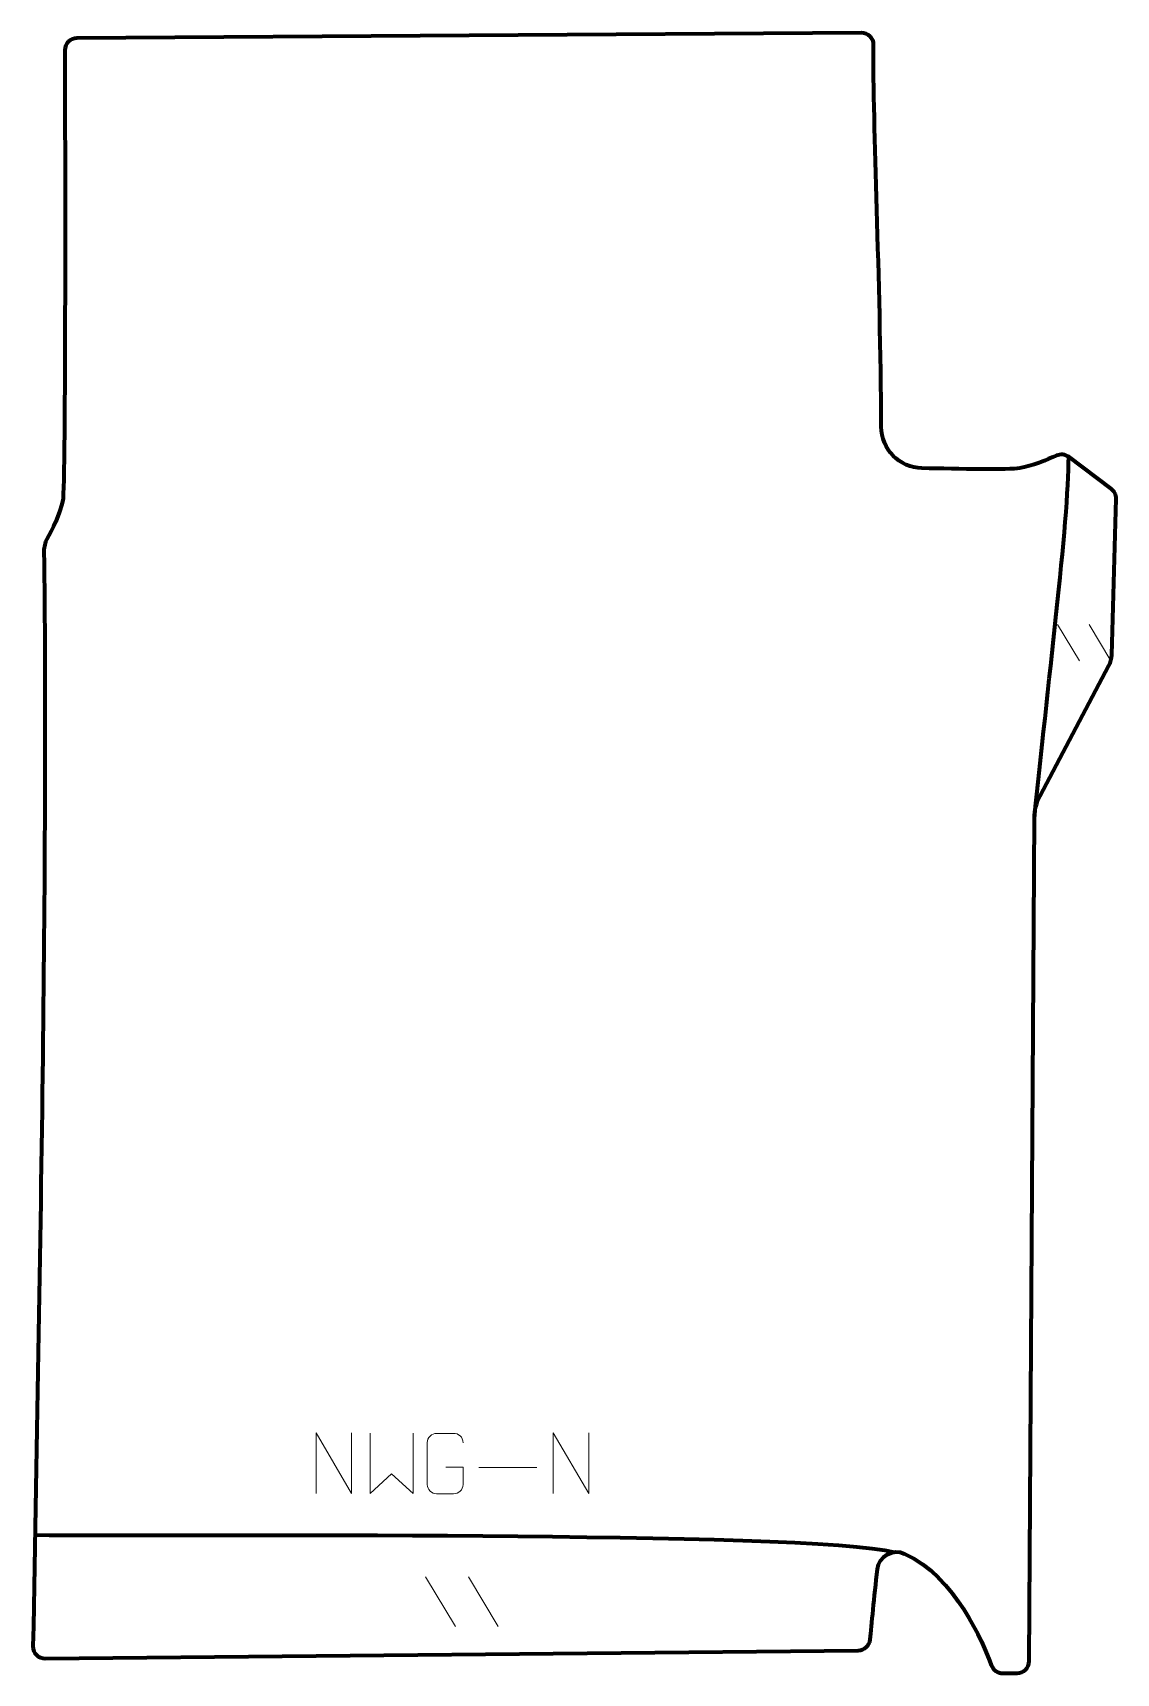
# Model space of a CAD drawing. Header units: millimetres. Extents: x -224 to 224, y -339 to 339.
import ezdxf

# ---------------------------------------------------------------- set-up
doc = ezdxf.new("R2010")
doc.units = ezdxf.units.MM
doc.header["$MEASUREMENT"] = 0
for name, color, linetype in [('layer 1', 7, 'Continuous'), ('layer 2', 7, 'Continuous'), ('layer 3', 7, 'Continuous')]:
    doc.layers.add(name, color=color, linetype=linetype)

msp = doc.modelspace()

# ---------------------------------------------------------------- linework, layer by layer
at = {"layer": 'layer 1', "color": 250, "lineweight": 9}
for points in [[(199.5582, 94.4865), (199.5582, 94.4865), (208.6348, 79.405), (208.6348, 79.405)], [(212.5737, 94.4865), (212.5737, 94.4865), (221.6502, 79.405), (221.6502, 79.405)], [(-39.5945, -253.9872), (-39.5945, -253.9872), (-15.6165, -253.9872), (-15.6165, -253.9872)], [(-61.5908, -299.1282), (-61.5908, -299.1282), (-49.2265, -319.6725), (-49.2265, -319.6725)], [(-43.8609, -299.1282), (-43.8609, -299.1282), (-31.4966, -319.6725), (-31.4966, -319.6725)]]:
    msp.add_open_spline(points, degree=3, dxfattribs=at)
for points, knots in [([(-106.8016, -264.6738), (-106.8016, -264.6738), (-106.8016, -239.7203), (-106.8016, -239.7203), (-106.8016, -239.7203), (-106.8016, -239.7203), (-92.1468, -264.6738), (-92.1468, -264.6738), (-92.1468, -264.6738), (-92.1468, -264.6738), (-92.1468, -239.7203), (-92.1468, -239.7203)], [0, 0, 0, 0, 0.25, 0.25, 0.25, 0.25, 0.5, 0.5, 0.5, 0.5, 1, 1, 1, 1]), ([(-84.3972, -239.7216), (-84.3972, -239.7216), (-84.3972, -264.6796), (-84.3972, -264.6796), (-84.3972, -264.6796), (-84.3972, -264.6796), (-75.5545, -256.6149), (-75.5545, -256.6149), (-75.5545, -256.6149), (-75.5545, -256.6149), (-66.7121, -264.679), (-66.7121, -264.679), (-66.7121, -264.679), (-66.7121, -264.679), (-66.7121, -239.7216), (-66.7121, -239.7216)], [0, 0, 0, 0, 0.2, 0.2, 0.2, 0.2, 0.4, 0.4, 0.4, 0.4, 0.6, 0.6, 0.6, 0.6, 1, 1, 1, 1]), ([(-53.1738, -253.8378), (-53.1738, -253.8378), (-46.0057, -253.8378), (-46.0057, -253.8378), (-46.0057, -253.8378), (-46.0057, -253.8378), (-46.0057, -261.0059), (-46.0057, -261.0059), (-46.0057, -261.0059), (-46.1454, -263.3293), (-47.8226, -264.8089), (-49.9704, -264.8197), (-49.9704, -264.8197), (-52.3022, -264.8193), (-54.6342, -264.8193), (-56.9657, -264.8197), (-56.9657, -264.8197), (-58.8906, -264.9251), (-60.8628, -263.0406), (-60.8516, -261.0233), (-60.8516, -261.0233), (-60.8512, -255.2532), (-60.8512, -249.4835), (-60.8516, -243.7142), (-60.8516, -243.7142), (-60.8474, -241.5761), (-59.1006, -239.8569), (-56.9483, -239.8703), (-56.9483, -239.8703), (-54.6226, -239.8703), (-52.2965, -239.8703), (-49.9704, -239.8703), (-49.9704, -239.8703), (-48.0237, -239.8349), (-46.0323, -241.3264), (-46.0057, -243.7641)], [0, 0, 0, 0, 0.1, 0.1, 0.1, 0.1, 0.2, 0.2, 0.2, 0.2, 0.3, 0.3, 0.3, 0.3, 0.4, 0.4, 0.4, 0.4, 0.5, 0.5, 0.5, 0.5, 0.6, 0.6, 0.6, 0.6, 0.7, 0.7, 0.7, 0.7, 0.8, 0.8, 0.8, 0.8, 1, 1, 1, 1]), ([(-8.8016, -264.6738), (-8.8016, -264.6738), (-8.8016, -239.7203), (-8.8016, -239.7203), (-8.8016, -239.7203), (-8.8016, -239.7203), (5.8532, -264.6738), (5.8532, -264.6738), (5.8532, -264.6738), (5.8532, -264.6738), (5.8532, -239.7203), (5.8532, -239.7203)], [0, 0, 0, 0, 0.25, 0.25, 0.25, 0.25, 0.5, 0.5, 0.5, 0.5, 1, 1, 1, 1])]:
    msp.add_open_spline(points, degree=3, knots=knots, dxfattribs=at)
at = {"layer": 'layer 2', "color": 230, "lineweight": 200}
msp.add_open_spline([(-223.7515, -327.8511), (-220.3578, -152.0891), (-217.7063, 13.8498), (-219.2109, 124.7991), (-219.2109, 124.7991), (-219.2346, 126.5415), (-218.8045, 128.256), (-217.9607, 129.7807), (-217.9607, 129.7807), (-216.0119, 133.3021), (-212.4362, 140.2726), (-211.4368, 145.6691), (-211.4368, 145.6691), (-210.1788, 152.4622), (-210.5091, 302.4146), (-210.5859, 331.8232), (-210.5859, 331.8232), (-210.5933, 334.577), (-208.3729, 336.8168), (-205.6196, 336.8355), (-205.6196, 336.8355), (-205.6196, 336.8355), (118.5339, 339.0001), (118.5339, 339.0001), (118.5339, 339.0001), (121.3293, 339.0185), (123.5966, 336.7445), (123.5667, 333.9487), (123.5667, 333.9487), (123.2121, 300.9439), (126.4929, 237.9766), (126.7388, 176.1963), (126.7388, 176.1963), (126.7759, 166.8689), (134.2407, 159.2722), (143.5649, 159.0566), (143.5649, 159.0566), (158.8427, 158.7032), (179.6192, 158.3733), (183.9238, 159.0623), (183.9238, 159.0623), (188.7589, 159.8359), (195.4709, 162.6208), (199.1345, 164.2566), (199.1345, 164.2566), (200.7897, 164.996), (202.7138, 164.7829), (204.1665, 163.6978), (204.1665, 163.6978), (204.1665, 163.6978), (221.7433, 150.5699), (221.7433, 150.5699), (221.7433, 150.5699), (223.0468, 149.5966), (223.7951, 148.0496), (223.7495, 146.4233), (223.7495, 146.4233), (223.7495, 146.4233), (221.9349, 81.8671), (221.9349, 81.8671), (221.9349, 81.8671), (221.8918, 80.336), (221.4978, 78.8353), (220.7823, 77.4803), (220.7823, 77.4803), (220.7823, 77.4803), (192.3435, 23.5931), (192.3435, 23.5931), (192.3435, 23.5931), (190.8446, 20.7529), (190.0515, 17.5935), (190.0314, 14.3818), (190.0314, 14.3818), (190.0314, 14.3818), (187.8608, -334.0311), (187.8608, -334.0311), (187.8608, -334.0311), (187.8435, -336.7803), (185.61, -339), (182.8608, -339), (182.8608, -339), (182.8608, -339), (176.8915, -339), (176.8915, -339), (176.8915, -339), (174.7935, -339), (172.9182, -337.6929), (172.1978, -335.7223), (172.1978, -335.7223), (168.7543, -326.3028), (157.2908, -299.2144), (136.4018, -289.5998), (136.4018, -289.5998), (131.4459, -287.3187), (125.7147, -290.6112), (125.1333, -296.0359), (125.1333, -296.0359), (123.8803, -307.7403), (122.7419, -319.0451), (122.1443, -325.055), (122.1443, -325.055), (121.8917, -327.5932), (119.7694, -329.5328), (117.2195, -329.5582), (117.2195, -329.5582), (117.2195, -329.5582), (-218.7022, -332.9495), (-218.7022, -332.9495), (-218.7022, -332.9495), (-221.5213, -332.9777), (-223.8059, -330.6695), (-223.7515, -327.8511)], degree=3, knots=[0, 0, 0, 0, 0.03448276, 0.03448276, 0.03448276, 0.03448276, 0.06896552, 0.06896552, 0.06896552, 0.06896552, 0.10344828, 0.10344828, 0.10344828, 0.10344828, 0.13793103, 0.13793103, 0.13793103, 0.13793103, 0.17241379, 0.17241379, 0.17241379, 0.17241379, 0.20689655, 0.20689655, 0.20689655, 0.20689655, 0.24137931, 0.24137931, 0.24137931, 0.24137931, 0.27586207, 0.27586207, 0.27586207, 0.27586207, 0.31034483, 0.31034483, 0.31034483, 0.31034483, 0.34482759, 0.34482759, 0.34482759, 0.34482759, 0.37931034, 0.37931034, 0.37931034, 0.37931034, 0.4137931, 0.4137931, 0.4137931, 0.4137931, 0.44827586, 0.44827586, 0.44827586, 0.44827586, 0.48275862, 0.48275862, 0.48275862, 0.48275862, 0.51724138, 0.51724138, 0.51724138, 0.51724138, 0.55172414, 0.55172414, 0.55172414, 0.55172414, 0.5862069, 0.5862069, 0.5862069, 0.5862069, 0.62068966, 0.62068966, 0.62068966, 0.62068966, 0.65517241, 0.65517241, 0.65517241, 0.65517241, 0.68965517, 0.68965517, 0.68965517, 0.68965517, 0.72413793, 0.72413793, 0.72413793, 0.72413793, 0.75862069, 0.75862069, 0.75862069, 0.75862069, 0.79310345, 0.79310345, 0.79310345, 0.79310345, 0.82758621, 0.82758621, 0.82758621, 0.82758621, 0.86206897, 0.86206897, 0.86206897, 0.86206897, 0.89655172, 0.89655172, 0.89655172, 0.89655172, 0.93103448, 0.93103448, 0.93103448, 0.93103448, 1, 1, 1, 1], dxfattribs=at)
at = {"layer": 'layer 3', "color": 142, "lineweight": 200}
for points in [[(190.0315, 14.3819), (195.0678, 65.352), (204.3539, 138.401), (204.1663, 163.698)], [(-222.8782, -281.8691), (-167.7045, -282.2709), (96.9015, -280.1592), (132.205, -288.918)]]:
    msp.add_open_spline(points, degree=3, dxfattribs=at)

doc.saveas('drawing.dxf')
